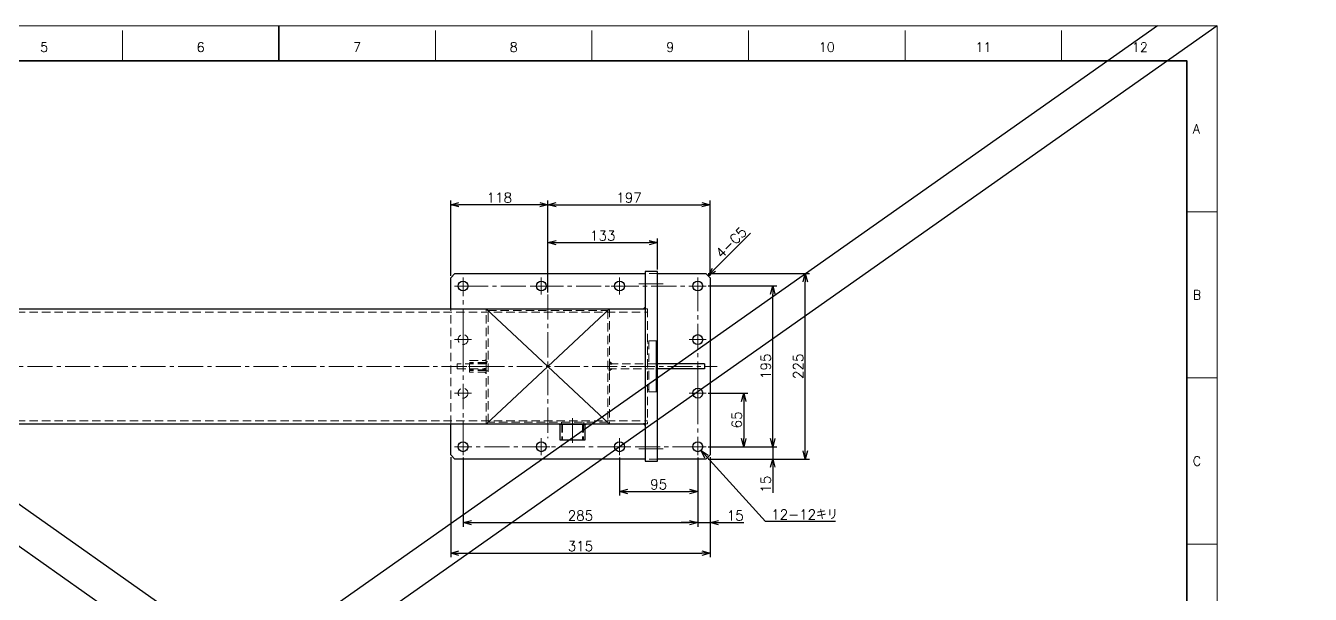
# Model space of a CAD drawing. Header units: millimetres. Extents: x 0 to 4931, y -34 to 1655.
# Drawn here: x 905 to 2465, y 966 to 1655 of the extents above; entities that cross this region are included whole.
import ezdxf
from ezdxf import colors
from ezdxf.entities.mleader import LeaderData, LeaderLine
from ezdxf.enums import TextEntityAlignment as Align
from ezdxf.math import Vec2, Vec3

# ---------------------------------------------------------------- set-up
doc = ezdxf.new("R2010")
doc.units = ezdxf.units.MM
doc.header["$LTSCALE"] = 1.6
doc.header["$PDMODE"] = 99
doc.header["$PDSIZE"] = 1
doc.linetypes.add('CENTER2', pattern=[28.575, 19.05, -3.175, 3.175, -3.175])
doc.linetypes.add('HIDDEN', pattern=[9.525, 6.35, -3.175])
for name, color, linetype, lineweight in [('04_HIDDEN', 2, 'HIDDEN', 13), ('05_CENTER', 4, 'CENTER2', 13), ('07_寸法線', 3, 'Continuous', 9), ('08_DIM', 3, 'Continuous', 13), ('90_FRAME', 5, 'Continuous', 35)]:
    doc.layers.add(name, color=color, linetype=linetype, lineweight=lineweight)
doc.layers.add('10_DRAFT', color=8, linetype='Continuous', lineweight=0, plot=False)
doc.layers.add('91_BLANK', color=5, linetype='Continuous', lineweight=0, plot=False)
doc.styles.add('KSS_TXT', font='txt.shx', dxfattribs={"bigfont": 'extfont2.shx'})
doc.styles.get("Standard").update_dxf_attribs({"font": 'txt.shx', "bigfont": 'extfont2.shx'})
doc.dimstyles.new('KSS_DIM', dxfattribs={"dimscale": 4, "dimtxt": 3, "dimasz": 2.5, "dimexe": 1.25, "dimexo": 0.625, "dimtad": 1, "dimdsep": 46, "dimtxsty": 'KSS_TXT', "dimblk": 'OPEN30', "dimcen": 0, "dimazin": 2, "dimtfac": 0.75, "dimtmove": 0, "dimatfit": 3, "dimldrblk": 'OPEN30', "dimfxl": 1.25, "dimtolj": 1, "dimarcsym": 0})
doc.dimstyles.new('KSS_DIM$3', dxfattribs={"dimscale": 4, "dimtxt": 3, "dimasz": 2.5, "dimexe": 1.25, "dimexo": 0.625, "dimtad": 1, "dimtih": 1, "dimtoh": 1, "dimdsep": 46, "dimtxsty": 'KSS_TXT', "dimblk": 'OPEN30', "dimcen": 0, "dimazin": 2, "dimtfac": 0.75, "dimtofl": 0, "dimtmove": 0, "dimatfit": 3, "dimldrblk": 'OPEN30', "dimfxl": 1.25, "dimtolj": 1, "dimarcsym": 0})

# ---------------------------------------------------------------- blocks, each defined once
blk = doc.blocks.new('A$C16462A1F')
at = {"color": 0}
blk.add_lwpolyline([(-15, 0), (15, 0), (15, -19.5), (-15, -19.5)], close=True, dxfattribs=at)
at = {"color": 3}
for points in [[(-15, 0), (-16.5, 0), (-15, -1.5), (-15, -1.5)], [(15, 0), (16.5, 0), (15, -1.5), (15, -1.5)]]:
    blk.add_lwpolyline(points, close=True, dxfattribs=at)
at = {"layer": '04_HIDDEN'}
for p, q in [((-13.5, 2.3), (-13.5, 0)), ((-12.1, 0), (-12.1, -19.5)), ((13.2, 0), (13.2, -19.5)), ((13.5, 2.3), (13.5, 0)), ((-13.2, 0), (-13.2, -19.5)), ((12.1, 0), (12.1, -19.5))]:
    blk.add_line(p, q, dxfattribs=at)
at = {"layer": '05_CENTER'}
blk.add_line((0, -22.8), (0, 7), dxfattribs=at)
at = {"layer": '10_DRAFT'}
blk.add_line((0, 0), (0, -19.5), dxfattribs=at)
blk = doc.blocks.new('A$C134A5B0D')
at = {"color": 3}
for points in [[(-7, 0), (-8.5, 0), (-7, -1.5), (-7, -1.5)], [(7, 0), (8.5, 0), (7, -1.5), (7, -1.5)]]:
    blk.add_lwpolyline(points, close=True, dxfattribs=at)
at = {"color": 0}
blk.add_lwpolyline([(-7, 0), (7, 0), (7, -20), (-7, -20)], close=True, dxfattribs=at)
at = {"layer": '04_HIDDEN'}
for p, q in [((-5.5, 2), (-5.5, 0)), ((-4.9, 0), (-4.9, -20)), ((-4.3, 0), (-4.3, -20)), ((4.3, 0), (4.3, -20)), ((4.9, 0), (4.9, -20)), ((5.5, 2), (5.5, 0))]:
    blk.add_line(p, q, dxfattribs=at)
at = {"layer": '05_CENTER'}
blk.add_line((0, -21.6), (0, 4.4), dxfattribs=at)
blk = doc.blocks.new('_Open30')
at = {"color": 0, "linetype": 'ByBlock', "lineweight": -2}
for p, q in [((-1, 0.27), (0, 0)), ((0, 0), (-1, -0.27)), ((0, 0), (-1, 0))]:
    blk.add_line(p, q, dxfattribs=at)
blk = doc.blocks.new('*D169')
at = {"layer": '08_DIM', "color": 0, "lineweight": -2, "transparency": 16777216}
for p, q in [((1626.5, 1131.8), (1626.5, 1085.4)), ((1721.5, 1131.8), (1721.5, 1085.4)), ((1636.5, 1090.4), (1711.5, 1090.4))]:
    blk.add_line(p, q, dxfattribs=at)
at = {"layer": 'Defpoints', "color": 0, "transparency": 16777216}
for p in [(1626.5, 1134.3), (1721.5, 1134.3), (1721.5, 1090.4)]:
    blk.add_point(p, dxfattribs=at)
at = {"layer": '08_DIM', "color": 0, "lineweight": -2, "transparency": 16777216, "xscale": 10, "yscale": 10, "zscale": 10, "rotation": 180}
blk.add_blockref('_Open30', (1626.5, 1090.4), dxfattribs=at)
at = {"layer": '08_DIM', "color": 0, "lineweight": -2, "transparency": 16777216, "xscale": 10, "yscale": 10, "zscale": 10}
blk.add_blockref('_Open30', (1721.5, 1090.4), dxfattribs=at)
at = {"layer": '08_DIM', "color": 0, "transparency": 16777216, "insert": (1674, 1098.9), "char_height": 12, "attachment_point": 5, "style": 'KSS_TXT'}
blk.add_mtext('\\A1;95', dxfattribs=at)
blk = doc.blocks.new('*D170')
at = {"layer": '08_DIM', "color": 0, "lineweight": -2, "transparency": 16777216}
for p, q in [((1436.5, 1131.8), (1436.5, 1047.6)), ((1721.5, 1131.8), (1721.5, 1047.6)), ((1446.5, 1052.6), (1711.5, 1052.6))]:
    blk.add_line(p, q, dxfattribs=at)
at = {"layer": 'Defpoints', "color": 0, "transparency": 16777216}
for p in [(1436.5, 1134.3), (1721.5, 1134.3), (1721.5, 1052.6)]:
    blk.add_point(p, dxfattribs=at)
at = {"layer": '08_DIM', "color": 0, "lineweight": -2, "transparency": 16777216, "xscale": 10, "yscale": 10, "zscale": 10, "rotation": 180}
blk.add_blockref('_Open30', (1436.5, 1052.6), dxfattribs=at)
at = {"layer": '08_DIM', "color": 0, "lineweight": -2, "transparency": 16777216, "xscale": 10, "yscale": 10, "zscale": 10}
blk.add_blockref('_Open30', (1721.5, 1052.6), dxfattribs=at)
at = {"layer": '08_DIM', "color": 0, "transparency": 16777216, "insert": (1579, 1061.1), "char_height": 12, "attachment_point": 5, "style": 'KSS_TXT'}
blk.add_mtext('\\A1;285', dxfattribs=at)
blk = doc.blocks.new('*D171')
at = {"layer": '08_DIM', "color": 0, "lineweight": -2, "transparency": 16777216}
for p, q in [((1421.5, 1132.2), (1421.5, 1010.5)), ((1736.5, 1132.2), (1736.5, 1010.5)), ((1431.5, 1015.5), (1726.5, 1015.5))]:
    blk.add_line(p, q, dxfattribs=at)
at = {"layer": 'Defpoints', "color": 0, "transparency": 16777216}
for p in [(1421.5, 1134.7), (1736.5, 1134.7), (1736.5, 1015.5)]:
    blk.add_point(p, dxfattribs=at)
at = {"layer": '08_DIM', "color": 0, "lineweight": -2, "transparency": 16777216, "xscale": 10, "yscale": 10, "zscale": 10, "rotation": 180}
blk.add_blockref('_Open30', (1421.5, 1015.5), dxfattribs=at)
at = {"layer": '08_DIM', "color": 0, "lineweight": -2, "transparency": 16777216, "xscale": 10, "yscale": 10, "zscale": 10}
blk.add_blockref('_Open30', (1736.5, 1015.5), dxfattribs=at)
at = {"layer": '08_DIM', "color": 0, "transparency": 16777216, "insert": (1579, 1024), "char_height": 12, "attachment_point": 5, "style": 'KSS_TXT'}
blk.add_mtext('\\A1;315', dxfattribs=at)
blk = doc.blocks.new('*D172')
at = {"layer": '08_DIM', "color": 0, "lineweight": -2, "transparency": 16777216}
for p, q in [((1721.5, 1131.8), (1721.5, 1047.6)), ((1736.5, 1132.2), (1736.5, 1047.6)), ((1711.5, 1052.6), (1701.5, 1052.6)), ((1721.5, 1052.6), (1736.5, 1052.6)), ((1746.5, 1052.6), (1777.5, 1052.6))]:
    blk.add_line(p, q, dxfattribs=at)
at = {"layer": 'Defpoints', "color": 0, "transparency": 16777216}
for p in [(1721.5, 1134.3), (1736.5, 1134.7), (1736.5, 1052.6)]:
    blk.add_point(p, dxfattribs=at)
at = {"layer": '08_DIM', "color": 0, "lineweight": -2, "transparency": 16777216, "xscale": 10, "yscale": 10, "zscale": 10}
blk.add_blockref('_Open30', (1721.5, 1052.6), dxfattribs=at)
at = {"layer": '08_DIM', "color": 0, "lineweight": -2, "transparency": 16777216, "xscale": 10, "yscale": 10, "zscale": 10, "rotation": 180}
blk.add_blockref('_Open30', (1736.5, 1052.6), dxfattribs=at)
at = {"layer": '08_DIM', "color": 0, "transparency": 16777216, "insert": (1767, 1061.1), "char_height": 12, "attachment_point": 5, "style": 'KSS_TXT'}
blk.add_mtext('\\A1;15', dxfattribs=at)
blk = doc.blocks.new('*D173')
at = {"layer": '08_DIM', "color": 0, "lineweight": -2, "transparency": 16777216}
for p, q in [((1734.3, 1209.7), (1782.3, 1209.7)), ((1777.3, 1199.7), (1777.3, 1154.7)), ((1734.3, 1144.7), (1782.3, 1144.7))]:
    blk.add_line(p, q, dxfattribs=at)
at = {"layer": 'Defpoints', "color": 0, "transparency": 16777216}
for p in [(1731.8, 1209.7), (1731.8, 1144.7), (1777.3, 1144.7)]:
    blk.add_point(p, dxfattribs=at)
at = {"layer": '08_DIM', "color": 0, "lineweight": -2, "transparency": 16777216, "xscale": 10, "yscale": 10, "zscale": 10}
for p, rotation in [((1777.3, 1209.7), 90), ((1777.3, 1144.7), 270)]:
    blk.add_blockref('_Open30', p, dxfattribs=dict(at, rotation=rotation))
at = {"layer": '08_DIM', "color": 0, "transparency": 16777216, "insert": (1768.8, 1177.2), "char_height": 12, "attachment_point": 5, "rotation": 90, "style": 'KSS_TXT'}
blk.add_mtext('\\A1;65', dxfattribs=at)
blk = doc.blocks.new('*D174')
at = {"layer": '08_DIM', "color": 0, "lineweight": -2, "transparency": 16777216}
for p, q in [((1734.3, 1339.7), (1817.5, 1339.7)), ((1812.5, 1154.7), (1812.5, 1329.7)), ((1734.3, 1144.7), (1817.5, 1144.7))]:
    blk.add_line(p, q, dxfattribs=at)
at = {"layer": 'Defpoints', "color": 0, "transparency": 16777216}
for p in [(1731.8, 1339.7), (1812.5, 1339.7), (1731.8, 1144.7)]:
    blk.add_point(p, dxfattribs=at)
at = {"layer": '08_DIM', "color": 0, "lineweight": -2, "transparency": 16777216, "xscale": 10, "yscale": 10, "zscale": 10}
for p, rotation in [((1812.5, 1339.7), 90), ((1812.5, 1144.7), 270)]:
    blk.add_blockref('_Open30', p, dxfattribs=dict(at, rotation=rotation))
at = {"layer": '08_DIM', "color": 0, "transparency": 16777216, "insert": (1804, 1242.2), "char_height": 12, "attachment_point": 5, "rotation": 90, "style": 'KSS_TXT'}
blk.add_mtext('\\A1;195', dxfattribs=at)
blk = doc.blocks.new('*D175')
at = {"layer": '08_DIM', "color": 0, "lineweight": -2, "transparency": 16777216}
for p, q in [((1812.5, 1154.7), (1812.5, 1164.7)), ((1734.3, 1144.7), (1817.5, 1144.7)), ((1812.5, 1144.7), (1812.5, 1129.7)), ((1734, 1129.7), (1817.5, 1129.7)), ((1812.5, 1119.7), (1812.5, 1088.7))]:
    blk.add_line(p, q, dxfattribs=at)
at = {"layer": 'Defpoints', "color": 0, "transparency": 16777216}
for p in [(1731.8, 1144.7), (1731.5, 1129.7), (1812.5, 1129.7)]:
    blk.add_point(p, dxfattribs=at)
at = {"layer": '08_DIM', "color": 0, "lineweight": -2, "transparency": 16777216, "xscale": 10, "yscale": 10, "zscale": 10}
for p, rotation in [((1812.5, 1144.7), 270), ((1812.5, 1129.7), 90)]:
    blk.add_blockref('_Open30', p, dxfattribs=dict(at, rotation=rotation))
at = {"layer": '08_DIM', "color": 0, "transparency": 16777216, "insert": (1804, 1099.2), "char_height": 12, "attachment_point": 5, "rotation": 90, "style": 'KSS_TXT'}
blk.add_mtext('\\A1;15', dxfattribs=at)
blk = doc.blocks.new('*D176')
at = {"layer": '08_DIM', "color": 0, "lineweight": -2, "transparency": 16777216}
for p, q in [((1734, 1354.7), (1857, 1354.7)), ((1852, 1139.7), (1852, 1344.7)), ((1734, 1129.7), (1857, 1129.7))]:
    blk.add_line(p, q, dxfattribs=at)
at = {"layer": 'Defpoints', "color": 0, "transparency": 16777216}
for p in [(1731.5, 1354.7), (1852, 1354.7), (1731.5, 1129.7)]:
    blk.add_point(p, dxfattribs=at)
at = {"layer": '08_DIM', "color": 0, "lineweight": -2, "transparency": 16777216, "xscale": 10, "yscale": 10, "zscale": 10}
for p, rotation in [((1852, 1354.7), 90), ((1852, 1129.7), 270)]:
    blk.add_blockref('_Open30', p, dxfattribs=dict(at, rotation=rotation))
at = {"layer": '08_DIM', "color": 0, "transparency": 16777216, "insert": (1843.5, 1242.2), "char_height": 12, "attachment_point": 5, "rotation": 90, "style": 'KSS_TXT'}
blk.add_mtext('\\A1;225', dxfattribs=at)
blk = doc.blocks.new('*D187')
at = {"layer": '08_DIM', "color": 0, "lineweight": -2, "transparency": 16777216}
for p, q in [((1421.5, 1352.2), (1421.5, 1443.3)), ((1529.5, 1438.3), (1431.5, 1438.3)), ((1539.5, 1331.8), (1539.5, 1443.3))]:
    blk.add_line(p, q, dxfattribs=at)
at = {"layer": 'Defpoints', "color": 0, "transparency": 16777216}
for p in [(1421.5, 1438.3), (1421.5, 1349.7), (1539.5, 1329.3)]:
    blk.add_point(p, dxfattribs=at)
at = {"layer": '08_DIM', "color": 0, "lineweight": -2, "transparency": 16777216, "xscale": 10, "yscale": 10, "zscale": 10, "rotation": 180}
blk.add_blockref('_Open30', (1421.5, 1438.3), dxfattribs=at)
at = {"layer": '08_DIM', "color": 0, "lineweight": -2, "transparency": 16777216, "xscale": 10, "yscale": 10, "zscale": 10}
blk.add_blockref('_Open30', (1539.5, 1438.3), dxfattribs=at)
at = {"layer": '08_DIM', "color": 0, "transparency": 16777216, "insert": (1480.5, 1446.8), "char_height": 12, "attachment_point": 5, "style": 'KSS_TXT'}
blk.add_mtext('\\A1;118', dxfattribs=at)
blk = doc.blocks.new('*D188')
at = {"layer": '08_DIM', "color": 0, "lineweight": -2, "transparency": 16777216}
for p, q in [((1539.5, 1331.8), (1539.5, 1443.3)), ((1549.5, 1438.3), (1726.5, 1438.3)), ((1736.5, 1352.2), (1736.5, 1443.3))]:
    blk.add_line(p, q, dxfattribs=at)
at = {"layer": 'Defpoints', "color": 0, "transparency": 16777216}
for p in [(1736.5, 1438.3), (1736.5, 1349.7), (1539.5, 1329.3)]:
    blk.add_point(p, dxfattribs=at)
at = {"layer": '08_DIM', "color": 0, "lineweight": -2, "transparency": 16777216, "xscale": 10, "yscale": 10, "zscale": 10, "rotation": 180}
blk.add_blockref('_Open30', (1539.5, 1438.3), dxfattribs=at)
at = {"layer": '08_DIM', "color": 0, "lineweight": -2, "transparency": 16777216, "xscale": 10, "yscale": 10, "zscale": 10}
blk.add_blockref('_Open30', (1736.5, 1438.3), dxfattribs=at)
at = {"layer": '08_DIM', "color": 0, "transparency": 16777216, "insert": (1638, 1446.8), "char_height": 12, "attachment_point": 5, "style": 'KSS_TXT'}
blk.add_mtext('\\A1;197', dxfattribs=at)
blk = doc.blocks.new('*D205')
at = {"layer": '08_DIM', "color": 0, "lineweight": -2, "transparency": 16777216}
for p, q in [((1539.5, 1331.8), (1539.5, 1397.3)), ((1549.5, 1392.3), (1662.5, 1392.3)), ((1672.5, 1359.7), (1672.5, 1397.3))]:
    blk.add_line(p, q, dxfattribs=at)
at = {"layer": 'Defpoints', "color": 0, "transparency": 16777216}
for p in [(1672.5, 1392.3), (1672.5, 1357.2), (1539.5, 1329.3)]:
    blk.add_point(p, dxfattribs=at)
at = {"layer": '08_DIM', "color": 0, "lineweight": -2, "transparency": 16777216, "xscale": 10, "yscale": 10, "zscale": 10, "rotation": 180}
blk.add_blockref('_Open30', (1539.5, 1392.3), dxfattribs=at)
at = {"layer": '08_DIM', "color": 0, "lineweight": -2, "transparency": 16777216, "xscale": 10, "yscale": 10, "zscale": 10}
blk.add_blockref('_Open30', (1672.5, 1392.3), dxfattribs=at)
at = {"layer": '08_DIM', "color": 0, "transparency": 16777216, "insert": (1606, 1400.8), "char_height": 12, "attachment_point": 5, "style": 'KSS_TXT'}
blk.add_mtext('\\A1;133', dxfattribs=at)
blk = doc.blocks.new('*D214')
at = {"layer": '08_DIM', "color": 0, "lineweight": -2, "transparency": 16777216}
for p, q in [((1803.8, 1053.9), (1732.2, 1132.8)), ((1888.9, 1053.9), (1803.8, 1053.9))]:
    blk.add_line(p, q, dxfattribs=at)
at = {"layer": 'Defpoints', "color": 0, "transparency": 16777216}
for p in [(1717.4, 1149.1), (1725.5, 1140.2)]:
    blk.add_point(p, dxfattribs=at)
at = {"layer": '08_DIM', "color": 0, "lineweight": -2, "transparency": 16777216, "xscale": 10, "yscale": 10, "zscale": 10, "rotation": 132.2349899824291}
blk.add_blockref('_Open30', (1725.5, 1140.2), dxfattribs=at)
at = {"layer": '08_DIM', "color": 0, "transparency": 16777216, "insert": (1851.1, 1062.4), "char_height": 12, "attachment_point": 5, "style": 'KSS_TXT'}
blk.add_mtext('\\A1;12-12キリ', dxfattribs=at)
blk = doc.blocks.new('*D215')
at = {"layer": '08_DIM', "color": 0, "lineweight": -2, "transparency": 16777216}
blk.add_line((1741, 1359.2), (1785.5, 1403.7), dxfattribs=at)
at = {"layer": 'Defpoints', "color": 0, "transparency": 16777216}
for p in [(1784.8, 1403), (1784.8, 1403), (1734, 1352.2)]:
    blk.add_point(p, dxfattribs=at)
at = {"layer": '08_DIM', "color": 0, "lineweight": -2, "transparency": 16777216, "xscale": 10, "yscale": 10, "zscale": 10, "rotation": 225.0000000000004}
blk.add_blockref('_Open30', (1734, 1352.2), dxfattribs=at)
at = {"layer": '08_DIM', "color": 0, "transparency": 16777216, "insert": (1762.1, 1392.4), "char_height": 12, "attachment_point": 5, "rotation": 45, "style": 'KSS_TXT'}
blk.add_mtext('\\A1;4-C5', dxfattribs=at)
blk = doc.blocks.new('AM_BALLOON1')
at = {"transparency": 16777216}
blk.add_circle((0, 0), 5, dxfattribs=at)
blk.add_attdef('B_NUMBER', text='', height=3, dxfattribs=at).set_placement((0, 0), align=Align.MIDDLE_CENTER)
blk = doc.blocks.new('_OPEN')
at = {"color": 0, "linetype": 'ByBlock'}
for p, q in [((-1, 0.17), (0, 0)), ((0, 0), (-1, -0.17)), ((0, 0), (-1, 0))]:
    blk.add_line(p, q, dxfattribs=at)

msp = doc.modelspace()

# ---------------------------------------------------------------- linework, layer by layer
for p, q in [((0, 1655.492), (2352.09, 0)), ((2352.09, 1655.492), (0, 0)), ((2279.671, 1655.492), (0, 50.971)), ((72.419, 1655.492), (2352.09, 50.971)), ((1729.456, 1245.158), (1672.456, 1245.158)), ((1729.456, 1239.158), (1672.456, 1239.158)), ((1729.456, 1245.158), (1729.456, 1239.158))]:
    msp.add_line(p, q)
at = {"color": 0}
for p, q in [((381.456, 1312.058), (1657.456, 1312.058)), ((381.456, 1172.258), (1657.456, 1172.258))]:
    msp.add_line(p, q, dxfattribs=at)
at = {"color": 3}
for p, q in [((1464.456, 1172.158), (1614.456, 1312.158)), ((1464.456, 1312.158), (1614.456, 1172.158))]:
    msp.add_line(p, q, dxfattribs=at)
at = {"color": 0}
for points in [[(1421.456, 1312.058), (1421.456, 1349.658), (1426.456, 1354.658), (1657.456, 1354.658)], [(1672.456, 1354.658), (1731.456, 1354.658), (1736.456, 1349.658), (1736.456, 1324.758)], [(1736.456, 1324.758), (1736.456, 1159.558)], [(1657.456, 1129.658), (1426.456, 1129.658), (1421.456, 1134.658), (1421.456, 1172.258)], [(1736.456, 1159.558), (1736.456, 1134.658), (1731.456, 1129.658), (1672.456, 1129.658)]]:
    msp.add_lwpolyline(points, dxfattribs=at)
msp.add_lwpolyline([(1672.456, 1357.158), (1657.456, 1357.158), (1657.456, 1127.158), (1672.456, 1127.158)], close=True, dxfattribs=at)
at = {"color": 3}
for points in [[(1657.456, 1312.058), (1655.456, 1312.058), (1655.456, 1312.058), (1657.456, 1314.058)], [(1464.456, 1245.158), (1461.956, 1245.158), (1461.956, 1245.158), (1464.456, 1247.658)], [(1464.456, 1239.158), (1461.956, 1239.158), (1461.956, 1239.158), (1464.456, 1236.658)], [(1614.456, 1245.158), (1616.956, 1245.158), (1616.956, 1245.158), (1614.456, 1247.658)], [(1614.456, 1239.158), (1616.956, 1239.158), (1616.956, 1239.158), (1614.456, 1236.658)], [(1657.456, 1172.258), (1655.456, 1172.258), (1655.456, 1172.258), (1657.456, 1170.258)]]:
    msp.add_lwpolyline(points, close=True, dxfattribs=at)
at = {"color": 0}
for centre in [(1436.456, 1339.658), (1531.456, 1339.658), (1626.456, 1339.658), (1721.456, 1339.658), (1721.456, 1274.658), (1721.456, 1209.658), (1436.456, 1144.658), (1531.456, 1144.658), (1626.456, 1144.658), (1721.456, 1144.658)]:
    msp.add_circle(centre, 6, dxfattribs=at)
at = {"layer": '04_HIDDEN'}
for p, q in [((1672.456, 1354.658), (1657.456, 1354.658)), ((1657.456, 1312.058), (1660.456, 1312.058)), ((1660.456, 1312.058), (1660.456, 1172.258)), ((376.456, 1308.058), (1660.456, 1308.058)), ((1661.956, 1270.158), (1660.456, 1270.158)), ((1661.956, 1273.158), (1661.956, 1242.158)), ((1670.956, 1273.158), (1672.456, 1274.024)), ((1661.956, 1211.158), (1661.956, 1242.158)), ((1661.956, 1214.158), (1660.456, 1214.158)), ((1670.956, 1211.158), (1672.456, 1210.292)), ((376.456, 1176.258), (1660.456, 1176.258)), ((1657.456, 1172.258), (1660.456, 1172.258)), ((1672.456, 1129.658), (1657.456, 1129.658))]:
    msp.add_line(p, q, dxfattribs=at)
for points in [[(1421.456, 1172.258), (1421.456, 1312.058)], [(1670.956, 1273.158), (1661.956, 1273.158)], [(1670.956, 1211.158), (1661.956, 1211.158)]]:
    msp.add_lwpolyline(points, dxfattribs=at)
for points in [[(1464.456, 1312.158), (1614.456, 1312.158), (1614.456, 1172.158), (1464.456, 1172.158)], [(1466.756, 1309.858), (1612.156, 1309.858), (1612.156, 1174.458), (1466.756, 1174.458)], [(1464.456, 1245.158), (1429.456, 1245.158), (1429.456, 1239.158), (1464.456, 1239.158)], [(1614.456, 1245.158), (1729.456, 1245.158), (1729.456, 1239.158), (1614.456, 1239.158)]]:
    msp.add_lwpolyline(points, close=True, dxfattribs=at)
for centre in [(1436.456, 1274.658), (1436.456, 1209.658)]:
    msp.add_circle(centre, 6, dxfattribs=at)
at = {"layer": '05_CENTER'}
for p, q in [((1436.456, 1329.32), (1436.456, 1349.997)), ((1531.456, 1329.32), (1531.456, 1349.997)), ((1626.456, 1329.32), (1626.456, 1349.997)), ((1679.452, 1342.158), (1650.079, 1342.158)), ((1721.456, 1329.32), (1721.456, 1349.997)), ((1446.794, 1339.658), (1426.117, 1339.658)), ((1541.794, 1339.658), (1521.117, 1339.658)), ((1539.456, 1329.317), (1539.456, 1155)), ((1636.794, 1339.658), (1616.117, 1339.658)), ((1731.794, 1339.658), (1711.117, 1339.658)), ((1436.456, 1264.32), (1436.456, 1284.997)), ((1721.456, 1264.32), (1721.456, 1284.997)), ((1446.794, 1274.658), (1426.117, 1274.658)), ((1731.794, 1274.658), (1711.117, 1274.658)), ((358.857, 1242.158), (1744.954, 1242.158)), ((1436.456, 1199.32), (1436.456, 1219.997)), ((1721.456, 1199.32), (1721.456, 1219.997)), ((1446.794, 1209.658), (1426.117, 1209.658)), ((1731.794, 1209.658), (1711.117, 1209.658)), ((1436.456, 1134.32), (1436.456, 1154.997)), ((1531.456, 1134.32), (1531.456, 1154.997)), ((1626.456, 1134.32), (1626.456, 1154.997)), ((1721.456, 1134.32), (1721.456, 1154.997)), ((1446.794, 1144.658), (1426.117, 1144.658)), ((1541.794, 1144.658), (1521.117, 1144.658)), ((1636.794, 1144.658), (1616.117, 1144.658)), ((1679.452, 1142.158), (1650.079, 1142.158)), ((1731.794, 1144.658), (1711.117, 1144.658))]:
    msp.add_line(p, q, dxfattribs=at)
msp.add_lwpolyline([(1436.456, 1339.658), (1721.456, 1339.658), (1721.456, 1144.658), (1436.456, 1144.658)], close=True, dxfattribs=at)
at = {"layer": '10_DRAFT'}
msp.add_line((1670.956, 1273.158), (1670.956, 1211.158), dxfattribs=at)
at = {"layer": '90_FRAME'}
msp.add_line((1212.8, 1655.492), (1212.8, 1613), dxfattribs=at)
at = {"layer": '90_FRAME', "color": 4, "lineweight": 13}
for p, q in [((1022.71, 1613), (1022.71, 1649.812)), ((1402.891, 1613), (1402.891, 1649.812)), ((1592.982, 1613), (1592.982, 1649.812)), ((1783.073, 1613), (1783.073, 1649.812)), ((1973.164, 1613), (1973.164, 1649.812)), ((2163.255, 1613), (2163.255, 1649.812)), ((2352.09, 1429.72), (2315.279, 1429.72)), ((2352.09, 1228.088), (2315.279, 1228.088)), ((2352.09, 1026.456), (2315.279, 1026.456))]:
    msp.add_line(p, q, dxfattribs=at)
at = {"layer": '90_FRAME'}
msp.add_lwpolyline([(110.322, 36.647), (2315.279, 36.647), (2315.279, 1613), (110.322, 1613)], close=True, dxfattribs=at)
at = {"layer": '91_BLANK'}
msp.add_lwpolyline([(0, 0), (2352.09, 0), (2352.09, 1655.492), (0, 1655.492)], close=True, dxfattribs=at)

# ---------------------------------------------------------------- block references
msp.add_blockref('A$C16462A1F', (1569.456, 1172.158))
at = {"layer": '04_HIDDEN', "rotation": 270}
msp.add_blockref('A$C134A5B0D', (1464.456, 1242.158), dxfattribs=at)

# ---------------------------------------------------------------- texts
at = {"layer": '90_FRAME', "color": 0, "lineweight": 13, "style": 'KSS_TXT'}
for s, p in [('5', (927.664, 1620.332)), ('6', (1117.755, 1620.332)), ('7', (1307.846, 1620.332)), ('8', (1497.937, 1620.332)), ('9', (1688.028, 1620.332)), ('10', (1878.119, 1620.332)), ('11', (2068.209, 1620.332)), ('12', (2258.3, 1620.332))]:
    msp.add_text(s, height=11.36, dxfattribs=at).set_placement(p, align=Align.BOTTOM_CENTER)
for s, p in [('A', (2322.597, 1530.536)), ('B', (2322.597, 1328.904)), ('C', (2322.597, 1127.272))]:
    msp.add_text(s, height=11.36, dxfattribs=at).set_placement(p, align=Align.MIDDLE_LEFT)

# ---------------------------------------------------------------- dimensions: what is measured, and where the dimension line sits
at = {"layer": '08_DIM'}
for base, p1, p2, picture, middle in [((1421.456, 1438.299), (1539.456, 1329.317), (1421.456, 1349.658), '*D187', (1480.456, 1446.799)), ((1736.456, 1438.299), (1539.456, 1329.317), (1736.456, 1349.658), '*D188', (1637.956, 1446.799)), ((1672.456, 1392.319), (1539.456, 1329.317), (1672.456, 1357.158), '*D205', (1605.956, 1400.819)), ((1736.456, 1015.485), (1421.456, 1134.658), (1736.456, 1134.658), '*D171', (1578.956, 1023.993)), ((1721.456, 1052.641), (1436.456, 1134.32), (1721.456, 1134.32), '*D170', (1578.956, 1061.149))]:
    dim = msp.add_linear_dim(base=base, p1=p1, p2=p2, dimstyle='KSS_DIM', dxfattribs=at)
    dim.commit()
    dim.dimension.update_dxf_attribs({"geometry": picture, "text_midpoint": middle})
dim = msp.add_linear_dim(base=(1784.817, 1403.02), p1=(1733.956, 1352.158), p2=(1784.817, 1403.02), angle=45, text='4-C5', dimstyle='KSS_DIM', override={"dimse1": 1, "dimse2": 1, "dimsd2": 1}, dxfattribs=at)
dim.commit()
dim.dimension.update_dxf_attribs({"geometry": '*D215', "text_midpoint": (1768.16, 1386.363), "dimtype": 161})
for base, p1, p2, angle, picture, middle in [((1852.007, 1354.658), (1731.456, 1129.658), (1731.456, 1354.658), 90, '*D176', (1843.499, 1242.158)), ((1812.528, 1339.658), (1731.794, 1144.658), (1731.794, 1339.658), 90, '*D174', (1804.019, 1242.158)), ((1777.323, 1144.658), (1731.794, 1209.658), (1731.794, 1144.658), 90, '*D173', (1768.814, 1177.158)), ((1812.528, 1129.658), (1731.794, 1144.658), (1731.456, 1129.658), 90, '*D175', (1804.019, 1099.158)), ((1721.456, 1090.416), (1626.456, 1134.32), (1721.456, 1134.32), 180, '*D169', (1673.956, 1098.924)), ((1736.456, 1052.641), (1721.456, 1134.32), (1736.456, 1134.658), 180, '*D172', (1766.956, 1061.149))]:
    dim = msp.add_linear_dim(base=base, p1=p1, p2=p2, angle=angle, dimstyle='KSS_DIM', dxfattribs=at)
    dim.commit()
    dim.dimension.update_dxf_attribs({"geometry": picture, "text_midpoint": middle})
dim = msp.add_diameter_dim_2p(p1=(1717.423, 1149.101), p2=(1725.489, 1140.216), text='12-<>キリ', dimstyle='KSS_DIM$3', override={"dimpost": '<>', "dimtix": 1}, dxfattribs=at)
dim.commit()
dim.dimension.update_dxf_attribs({"geometry": '*D214', "text_midpoint": (1851.107, 1053.948), "dimtype": 163})

# ---------------------------------------------------------------- leaders
at = {"layer": '07_寸法線'}
ml = msp.add_multileader_block('Standard', dxfattribs=at)
ml.set_content('AM_BALLOON1', color=256, scale=5)
ml.set_attribute('B_NUMBER', '19', width=0)
ml.set_leader_properties(color=256, linetype='ByLayer', lineweight=-1)
ml.set_arrow_properties(name='OPEN')
ml.build(insert=Vec2(0, 0))
ml.multileader.update_dxf_attribs({"leader_type": 0, "has_dogleg": 0, "text_right_attachment_type": 6, "dogleg_length": 0, "arrow_head_size": 10, "scale": 2.5, "block_connection_type": 1})
ctx = ml.context
ctx.base_point, ctx.scale, ctx.char_height, ctx.arrow_head_size, ctx.landing_gap_size, ctx.plane_origin = Vec3(3041.991, 1434.038), 2.5, 20, 10, 10, Vec3(3041.991, 1434.038)
ctx.right_attachment, ctx.attachment_type = 6, 1
notes = []
notes.append((ctx, [(0, (0, 0, 0), (0, 0), (1, 0), 1, [])]))
ctx.block.insert = Vec3(3041.991, 1434.038)
for ctx, leaders in notes:
    for number, flags, end, landing, length, lines in leaders:
        leader = LeaderData()
        leader.index, (leader.has_last_leader_line, leader.has_dogleg_vector, leader.attachment_direction) = number, flags
        leader.last_leader_point, leader.dogleg_vector, leader.dogleg_length = Vec3(end), Vec3(landing), length
        for number, points, colour, breaks in lines:
            line = LeaderLine()
            line.index, line.vertices, line.color, line.breaks = number, Vec3.list(points), colors.encode_raw_color(colour), breaks
            leader.lines.append(line)
        ctx.leaders.append(leader)

doc.saveas('drawing.dxf')
